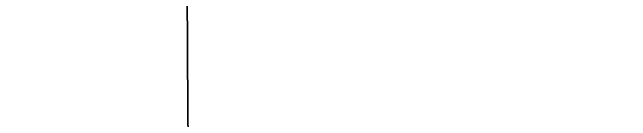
# Model space of a CAD drawing. Header units: millimetres. Extents: x 0 to 1840, y -1118 to 817.
# Drawn here: x 664.703 to 665.209, y -461.081 to -460.992 of the extents above; entities that cross this region are included whole.
import ezdxf

# ---------------------------------------------------------------- set-up
doc = ezdxf.new("R2010")
doc.units = ezdxf.units.MM
doc.layers.add('Blocks', color=7, linetype='Continuous')
doc.layers.add('Blocks$Outline', color=7, linetype='Continuous', lineweight=35, true_color=0xff3f3f)

# ---------------------------------------------------------------- blocks, each defined once
blk = doc.blocks.new('N02 Office Chair Back')
at = {"layer": 'Blocks$Outline'}
blk.add_open_spline([(542.56546, 434.45688), (543.18213, 434.43245), (543.79879, 434.40802), (544.41546, 434.3836), (552.13561, 434.07779), (559.85575, 433.77198), (567.57589, 433.46617), (567.95556, 433.45113), (568.33523, 433.43609), (568.7149, 433.42105), (571.31173, 433.31818), (573.90857, 433.21532), (576.5054, 433.11245), (584.63921, 432.79026), (593.32466, 432.44621), (605.15751, 432.57467), (616.52825, 433.1188), (637.15934, 441.99406), (655.85013, 471.60838), (665.16138, 514.52814), (665.24865, 574.86536), (665.02102, 619.63016), (664.88306, 646.75978), (664.87057, 649.21528), (664.85809, 651.67077), (664.8456, 654.12627)], degree=3, knots=[-33.969773, -33.969773, -33.969773, -33.969773, -32.118144, -32.118144, -32.118144, -8.937354, -8.937354, -8.937354, -7.797348, -7.797348, -7.797348, 0, 0, 0, 24.422873, 26.079249, 35.462205, 58.530127, 89.920556, 136.09876, 189.038345, 270.479618, 270.479618, 270.479618, 277.850842, 277.850842, 277.850842, 277.850842], dxfattribs=at)

msp = doc.modelspace()

# ---------------------------------------------------------------- block references
at = {"layer": 'Blocks'}
msp.add_blockref('N02 Office Chair Back', (0, -1115.02947), dxfattribs=at)

doc.saveas('drawing.dxf')
